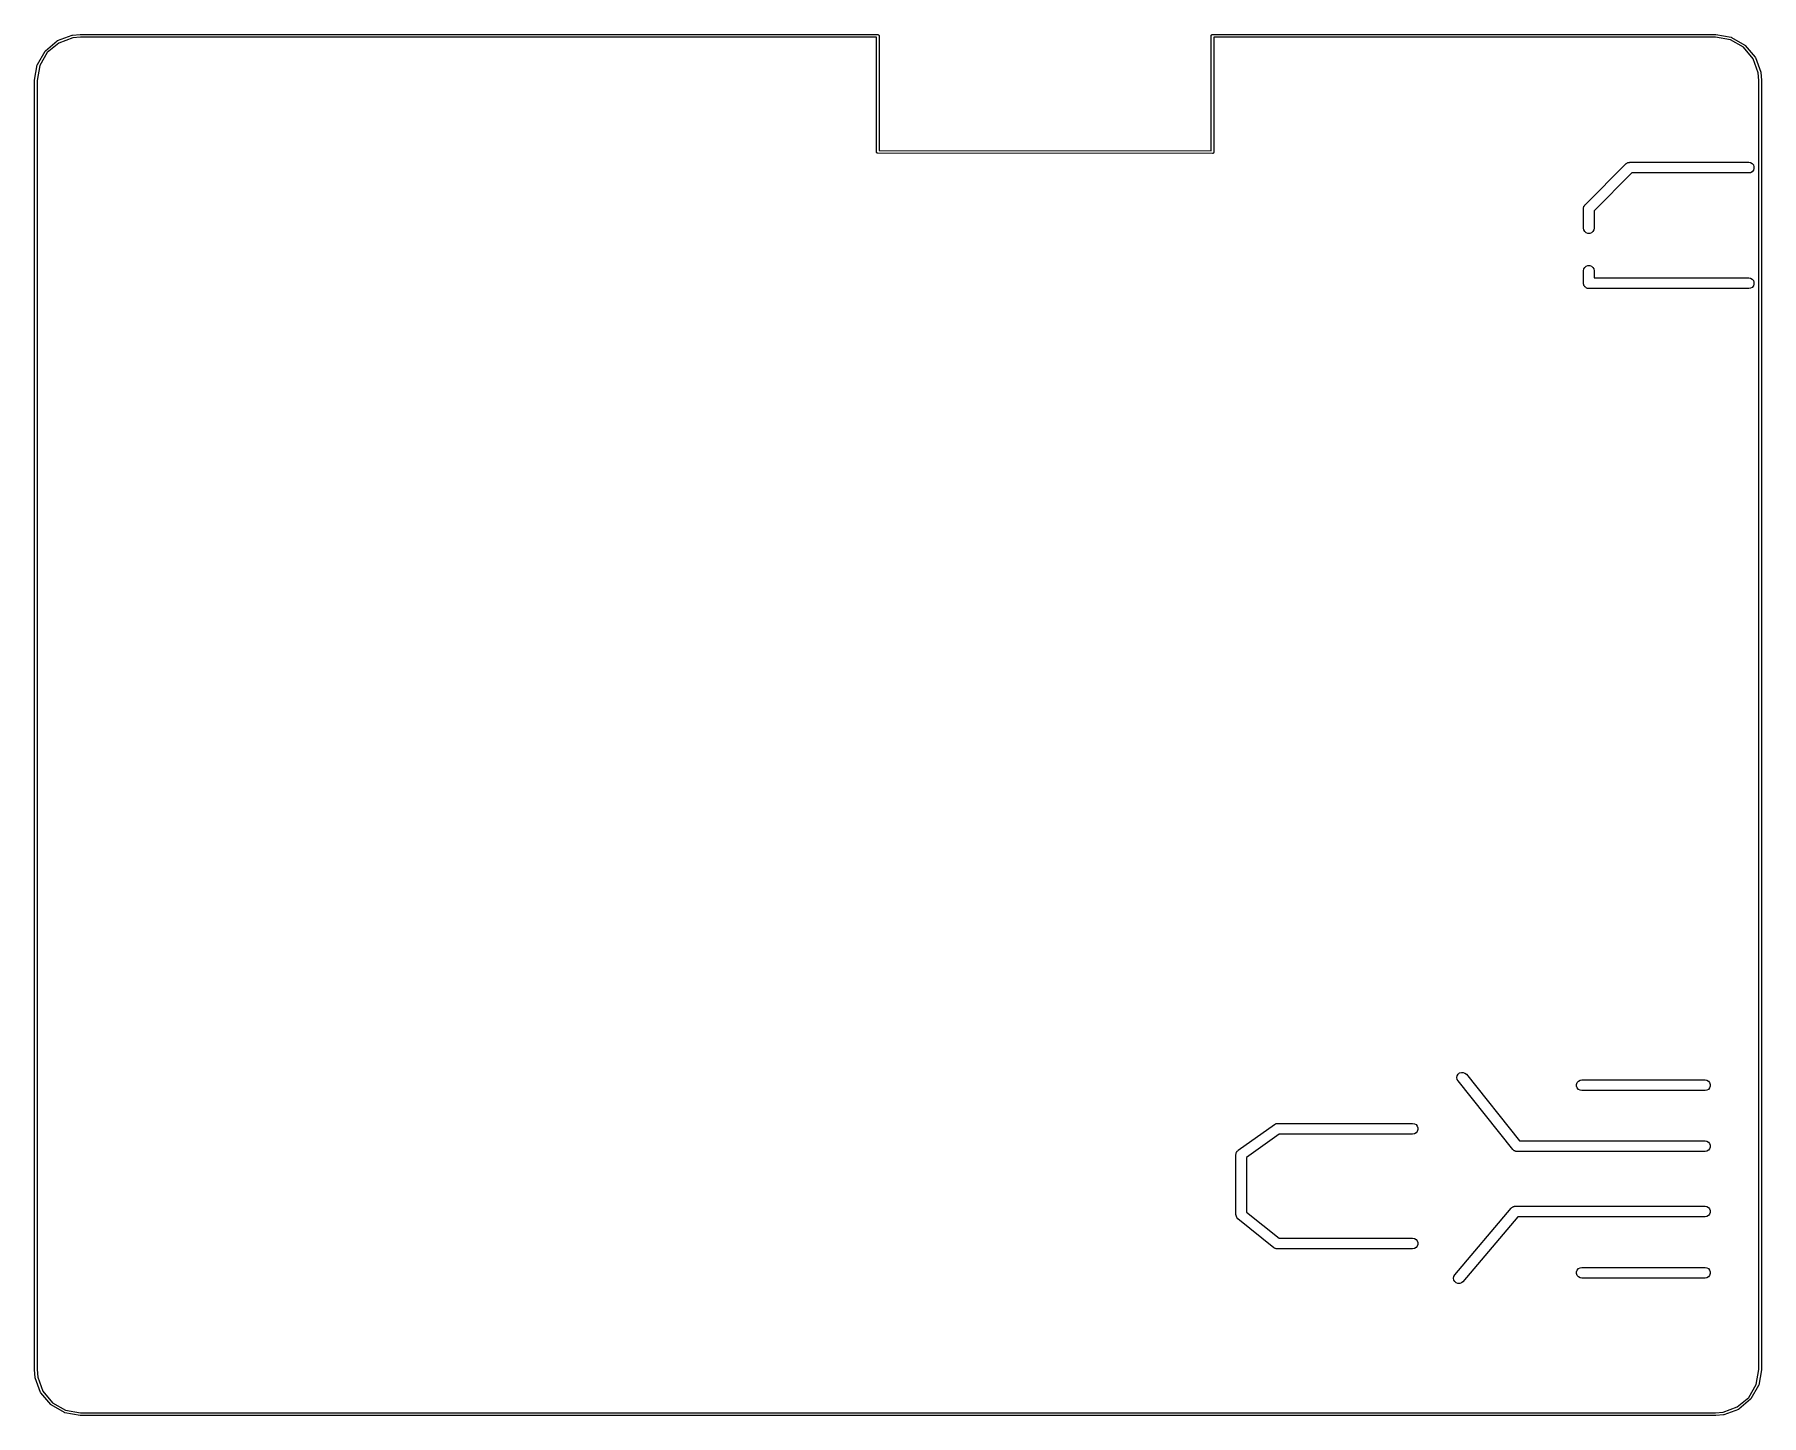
# Model space of a CAD drawing. Extents: x 141.9 to 239.1, y -138.1 to -60.4.
import ezdxf

# ---------------------------------------------------------------- set-up
doc = ezdxf.new("R2010")
doc.units = 0
doc.header["$MEASUREMENT"] = 0
doc.layers.add('BLACK', color=7, linetype='CONTINUOUS')

msp = doc.modelspace()

# ---------------------------------------------------------------- linework, layer by layer
at = {"layer": 'Black'}
for p, q in [((142.537, -61.3356), (143.202, -60.7775)), ((143.288, -60.9009), (142.643, -61.442)), ((143.202, -60.7775), (143.224, -60.7645)), ((143.224, -60.7645), (144.04, -60.4675)), ((144.082, -60.6118), (143.288, -60.9009)), ((144.04, -60.4675), (144.05, -60.4658)), ((144.05, -60.4658), (144.059, -60.4633)), ((144.059, -60.4633), (144.493, -60.4253)), ((144.503, -60.575), (144.082, -60.6118)), ((144.493, -60.4253), (144.497, -60.4256)), ((144.497, -60.4256), (144.5, -60.425)), ((144.5, -60.425), (189.36, -60.425)), ((189.285, -60.575), (144.503, -60.575)), ((189.285, -67.01), (189.285, -60.575)), ((189.36, -60.425), (189.366, -60.4261)), ((189.366, -60.4261), (189.373, -60.4261)), ((189.373, -60.4261), (189.379, -60.4284)), ((189.379, -60.4284), (189.386, -60.4295)), ((189.386, -60.4295), (189.391, -60.4328)), ((189.391, -60.4328), (189.397, -60.435)), ((189.397, -60.435), (189.403, -60.4393)), ((189.403, -60.4393), (189.408, -60.4425)), ((189.408, -60.4425), (189.412, -60.4476)), ((189.412, -60.4476), (189.417, -60.4518)), ((189.417, -60.4518), (189.421, -60.4575)), ((189.421, -60.4575), (189.425, -60.4625)), ((189.425, -60.4625), (189.427, -60.4687)), ((189.427, -60.4687), (189.43, -60.4743)), ((189.43, -60.4743), (189.432, -60.4808)), ((189.432, -60.4808), (189.434, -60.487)), ((189.434, -60.487), (189.434, -60.4935)), ((189.434, -60.4935), (189.435, -60.5)), ((189.435, -60.5), (189.435, -66.9451)), ((208.115, -60.5), (208.116, -60.4935)), ((208.115, -66.9649), (208.115, -60.5)), ((208.116, -60.487), (208.118, -60.4808)), ((208.116, -60.4935), (208.116, -60.487)), ((208.118, -60.4808), (208.12, -60.4743)), ((208.12, -60.4743), (208.123, -60.4687)), ((208.123, -60.4687), (208.125, -60.4625)), ((208.125, -60.4625), (208.129, -60.4575)), ((208.129, -60.4575), (208.133, -60.4518)), ((208.133, -60.4518), (208.138, -60.4476)), ((208.138, -60.4476), (208.142, -60.4425)), ((208.142, -60.4425), (208.147, -60.4393)), ((208.147, -60.4393), (208.153, -60.435)), ((208.153, -60.435), (208.159, -60.4328)), ((208.159, -60.4328), (208.164, -60.4295)), ((208.164, -60.4295), (208.171, -60.4284)), ((208.171, -60.4284), (208.177, -60.4261)), ((208.177, -60.4261), (208.184, -60.4261)), ((208.184, -60.4261), (208.19, -60.425)), ((208.19, -60.425), (236.5, -60.425)), ((236.493, -60.575), (208.265, -60.575)), ((208.265, -60.575), (208.265, -67.04)), ((237.329, -60.7223), (236.493, -60.575)), ((236.5, -60.425), (236.506, -60.4261)), ((236.506, -60.4261), (236.513, -60.4261)), ((236.513, -60.4261), (237.368, -60.5769)), ((238.058, -61.1432), (237.329, -60.7223)), ((237.368, -60.5769), (237.393, -60.5858)), ((237.393, -60.5858), (238.144, -61.0199)), ((238.599, -61.7881), (238.058, -61.1432)), ((238.144, -61.0199), (238.164, -61.0367)), ((238.164, -61.0367), (238.723, -61.7018)), ((141.926, -62.987), (142.077, -62.1319)), ((142.222, -62.171), (142.075, -63.0066)), ((142.077, -62.1319), (142.086, -62.1075)), ((142.086, -62.1075), (142.52, -61.3555)), ((142.643, -61.442), (142.222, -62.171)), ((142.52, -61.3555), (142.537, -61.3356)), ((238.888, -62.5823), (238.599, -61.7881)), ((238.723, -61.7018), (238.736, -61.7243)), ((238.736, -61.7243), (239.032, -62.5402)), ((141.925, -63), (141.926, -62.9935)), ((141.925, -135.5), (141.925, -63)), ((141.926, -62.9935), (141.926, -62.987)), ((142.075, -63.0066), (142.075, -135.497)), ((238.925, -63.0033), (238.888, -62.5823)), ((238.925, -135.493), (238.925, -63.0033)), ((239.032, -62.5402), (239.034, -62.5499)), ((239.034, -62.5499), (239.037, -62.5593)), ((239.037, -62.5593), (239.075, -62.9935)), ((239.075, -62.9935), (239.074, -62.9968)), ((239.074, -62.9968), (239.075, -63)), ((239.075, -63), (239.075, -135.5)), ((189.286, -67.0165), (189.285, -67.01)), ((189.286, -67.0329), (189.286, -67.0165)), ((189.295, -67.0574), (189.286, -67.0329)), ((189.435, -66.9451), (208.115, -66.9649)), ((189.312, -67.0774), (189.295, -67.0574)), ((189.334, -67.0904), (189.312, -67.0774)), ((189.36, -67.095), (189.334, -67.0904)), ((208.19, -67.115), (189.36, -67.095)), ((208.196, -67.1139), (208.19, -67.115)), ((208.203, -67.1139), (208.196, -67.1139)), ((208.209, -67.1116), (208.203, -67.1139)), ((208.216, -67.1105), (208.209, -67.1116)), ((208.221, -67.1072), (208.216, -67.1105)), ((208.227, -67.105), (208.221, -67.1072)), ((208.232, -67.1008), (208.227, -67.105)), ((208.238, -67.0975), (208.232, -67.1008)), ((208.242, -67.0925), (208.238, -67.0975)), ((208.247, -67.0882), (208.242, -67.0925)), ((208.251, -67.0826), (208.247, -67.0882)), ((208.255, -67.0776), (208.251, -67.0826)), ((208.257, -67.0714), (208.255, -67.0776)), ((208.26, -67.0657), (208.257, -67.0714)), ((208.262, -67.0592), (208.26, -67.0657)), ((208.264, -67.0531), (208.262, -67.0592)), ((208.265, -67.04), (208.264, -67.0465)), ((208.264, -67.0465), (208.264, -67.0531)), ((229.148, -69.9979), (231.448, -67.6979)), ((231.448, -67.6979), (231.459, -67.6903)), ((231.459, -67.6903), (231.467, -67.6802)), ((231.467, -67.6802), (231.501, -67.6606)), ((231.501, -67.6606), (231.533, -67.6381)), ((231.533, -67.6381), (231.546, -67.6347)), ((231.546, -67.6347), (231.557, -67.6281)), ((231.557, -67.6281), (231.596, -67.6213)), ((231.596, -67.6213), (231.634, -67.6111)), ((231.634, -67.6111), (231.647, -67.6123)), ((231.647, -67.6123), (231.66, -67.61)), ((231.66, -67.61), (238.36, -67.61)), ((238.36, -67.61), (238.463, -67.6281)), ((238.463, -67.6281), (238.553, -67.6802)), ((238.553, -67.6802), (238.62, -67.76)), ((238.62, -67.76), (238.655, -67.8579)), ((238.655, -67.9621), (238.62, -68.06)), ((238.655, -67.8579), (238.655, -67.9621)), ((231.784, -68.21), (229.66, -70.3343)), ((238.36, -68.21), (231.784, -68.21)), ((238.463, -68.1919), (238.36, -68.21)), ((238.553, -68.1398), (238.463, -68.1919)), ((238.62, -68.06), (238.553, -68.1398)), ((229.06, -70.21), (229.062, -70.197)), ((229.06, -71.31), (229.06, -70.21)), ((229.061, -70.1839), (229.071, -70.146)), ((229.062, -70.197), (229.061, -70.1839)), ((229.071, -70.146), (229.078, -70.1074)), ((229.078, -70.1074), (229.085, -70.096)), ((229.085, -70.096), (229.088, -70.0832)), ((229.088, -70.0832), (229.111, -70.0511)), ((229.111, -70.0511), (229.13, -70.0172)), ((229.13, -70.0172), (229.14, -70.0087)), ((229.14, -70.0087), (229.148, -69.9979)), ((229.66, -70.3343), (229.66, -71.31)), ((229.078, -71.4126), (229.06, -71.31)), ((229.13, -71.5028), (229.078, -71.4126)), ((229.21, -71.5698), (229.13, -71.5028)), ((229.308, -71.6054), (229.21, -71.5698)), ((229.412, -71.6054), (229.308, -71.6054)), ((229.51, -71.5698), (229.412, -71.6054)), ((229.59, -71.5028), (229.51, -71.5698)), ((229.642, -71.4126), (229.59, -71.5028)), ((229.66, -71.31), (229.642, -71.4126)), ((229.06, -73.71), (229.078, -73.6074)), ((229.06, -74.41), (229.06, -73.71)), ((229.078, -73.6074), (229.13, -73.5172)), ((229.13, -73.5172), (229.21, -73.4502)), ((229.21, -73.4502), (229.308, -73.4146)), ((229.308, -73.4146), (229.412, -73.4146)), ((229.412, -73.4146), (229.51, -73.4502)), ((229.51, -73.4502), (229.59, -73.5172)), ((229.59, -73.5172), (229.642, -73.6074)), ((229.642, -73.6074), (229.66, -73.71)), ((229.66, -73.71), (229.66, -74.11)), ((229.065, -74.4359), (229.06, -74.41)), ((229.065, -74.4621), (229.065, -74.4359)), ((229.074, -74.4868), (229.065, -74.4621)), ((229.078, -74.5126), (229.074, -74.4868)), ((229.091, -74.5353), (229.078, -74.5126)), ((229.1, -74.56), (229.091, -74.5353)), ((229.117, -74.5801), (229.1, -74.56)), ((229.13, -74.6028), (229.117, -74.5801)), ((229.15, -74.6197), (229.13, -74.6028)), ((229.167, -74.6398), (229.15, -74.6197)), ((229.19, -74.6529), (229.167, -74.6398)), ((229.21, -74.6698), (229.19, -74.6529)), ((229.235, -74.6788), (229.21, -74.6698)), ((229.257, -74.6919), (229.235, -74.6788)), ((229.283, -74.6965), (229.257, -74.6919)), ((229.308, -74.7054), (229.283, -74.6965)), ((229.334, -74.7054), (229.308, -74.7054)), ((229.36, -74.71), (229.334, -74.7054)), ((238.36, -74.71), (229.36, -74.71)), ((229.66, -74.11), (238.36, -74.11)), ((238.36, -74.11), (238.463, -74.1281)), ((238.463, -74.6919), (238.36, -74.71)), ((238.463, -74.1281), (238.553, -74.1802)), ((238.553, -74.6398), (238.463, -74.6919)), ((238.553, -74.1802), (238.62, -74.26)), ((238.62, -74.56), (238.553, -74.6398)), ((238.62, -74.26), (238.655, -74.3579)), ((238.655, -74.4621), (238.62, -74.56)), ((238.655, -74.3579), (238.655, -74.4621)), ((221.94, -119.073), (221.961, -118.971)), ((221.956, -119.176), (221.94, -119.073)), ((222.006, -119.267), (221.956, -119.176)), ((221.961, -118.971), (222.015, -118.882)), ((225.086, -123.117), (222.006, -119.267)), ((222.015, -118.882), (222.096, -118.817)), ((222.096, -118.817), (222.195, -118.783)), ((222.195, -118.783), (222.299, -118.786)), ((222.299, -118.786), (222.396, -118.824)), ((222.396, -118.824), (222.474, -118.893)), ((222.474, -118.893), (225.464, -122.63)), ((228.675, -119.458), (228.71, -119.36)), ((228.675, -119.562), (228.675, -119.458)), ((228.71, -119.36), (228.777, -119.28)), ((228.777, -119.28), (228.867, -119.228)), ((228.867, -119.228), (228.97, -119.21)), ((228.97, -119.21), (235.9, -119.21)), ((235.9, -119.21), (236.003, -119.228)), ((236.003, -119.228), (236.093, -119.28)), ((236.093, -119.28), (236.16, -119.36)), ((236.16, -119.36), (236.195, -119.458)), ((236.195, -119.458), (236.195, -119.562)), ((228.71, -119.66), (228.675, -119.562)), ((228.777, -119.74), (228.71, -119.66)), ((228.867, -119.792), (228.777, -119.74)), ((228.97, -119.81), (228.867, -119.792)), ((235.9, -119.81), (228.97, -119.81)), ((236.003, -119.792), (235.9, -119.81)), ((236.093, -119.74), (236.003, -119.792)), ((236.16, -119.66), (236.093, -119.74)), ((236.195, -119.562), (236.16, -119.66)), ((209.635, -123.166), (211.675, -121.706)), ((211.946, -122.25), (210.11, -123.564)), ((211.675, -121.706), (211.712, -121.688)), ((211.712, -121.688), (211.747, -121.668)), ((211.747, -121.668), (211.759, -121.666)), ((211.759, -121.666), (211.769, -121.661)), ((211.769, -121.661), (211.81, -121.657)), ((211.81, -121.657), (211.85, -121.65)), ((211.85, -121.65), (219.45, -121.65)), ((219.45, -122.25), (211.946, -122.25)), ((219.45, -121.65), (219.553, -121.668)), ((219.553, -122.232), (219.45, -122.25)), ((219.553, -121.668), (219.643, -121.72)), ((219.643, -122.18), (219.553, -122.232)), ((219.643, -121.72), (219.71, -121.8)), ((219.71, -122.1), (219.643, -122.18)), ((219.71, -121.8), (219.745, -121.898)), ((219.745, -122.002), (219.71, -122.1)), ((219.745, -121.898), (219.745, -122.002)), ((209.51, -123.41), (209.517, -123.373)), ((209.517, -123.373), (209.519, -123.335)), ((209.519, -123.335), (209.526, -123.322)), ((209.526, -123.322), (209.528, -123.307)), ((209.528, -123.307), (209.547, -123.275)), ((209.547, -123.275), (209.562, -123.24)), ((209.562, -123.24), (209.573, -123.23)), ((209.573, -123.23), (209.58, -123.217)), ((209.58, -123.217), (209.609, -123.193)), ((209.609, -123.193), (209.635, -123.166)), ((225.108, -123.137), (225.086, -123.117)), ((225.127, -123.16), (225.108, -123.137)), ((225.147, -123.171), (225.127, -123.16)), ((225.164, -123.186), (225.147, -123.171)), ((225.192, -123.197), (225.164, -123.186)), ((225.217, -123.212), (225.192, -123.197)), ((225.24, -123.216), (225.217, -123.212)), ((225.261, -123.224), (225.24, -123.216)), ((225.291, -123.225), (225.261, -123.224)), ((225.32, -123.23), (225.291, -123.225)), ((235.9, -123.23), (225.32, -123.23)), ((225.464, -122.63), (235.9, -122.63)), ((235.9, -122.63), (236.003, -122.648)), ((236.003, -123.212), (235.9, -123.23)), ((236.003, -122.648), (236.093, -122.7)), ((236.093, -123.16), (236.003, -123.212)), ((236.093, -122.7), (236.16, -122.78)), ((236.16, -123.08), (236.093, -123.16)), ((236.16, -122.78), (236.195, -122.878)), ((236.195, -122.982), (236.16, -123.08)), ((236.195, -122.878), (236.195, -122.982)), ((209.51, -126.75), (209.51, -123.41)), ((210.11, -123.564), (210.11, -126.637)), ((209.514, -126.775), (209.51, -126.75)), ((209.516, -126.838), (209.514, -126.775)), ((209.553, -126.935), (209.516, -126.838)), ((209.622, -127.013), (209.553, -126.935)), ((211.642, -128.643), (209.622, -127.013)), ((210.11, -126.637), (211.936, -128.11)), ((221.821, -130.166), (225.001, -126.416)), ((225.369, -126.91), (222.279, -130.554)), ((225.001, -126.416), (225.021, -126.4)), ((225.021, -126.4), (225.037, -126.38)), ((225.037, -126.38), (225.061, -126.367)), ((225.061, -126.367), (225.081, -126.349)), ((225.081, -126.349), (225.105, -126.341)), ((225.105, -126.341), (225.127, -126.328)), ((225.127, -126.328), (225.154, -126.323)), ((225.154, -126.323), (225.179, -126.314)), ((225.179, -126.314), (225.205, -126.314)), ((225.205, -126.314), (225.23, -126.31)), ((225.23, -126.31), (235.9, -126.31)), ((235.9, -126.91), (225.369, -126.91)), ((235.9, -126.31), (236.003, -126.328)), ((236.003, -126.892), (235.9, -126.91)), ((236.003, -126.328), (236.093, -126.38)), ((236.093, -126.84), (236.003, -126.892)), ((236.093, -126.38), (236.16, -126.46)), ((236.16, -126.76), (236.093, -126.84)), ((236.16, -126.46), (236.195, -126.558)), ((236.195, -126.662), (236.16, -126.76)), ((236.195, -126.558), (236.195, -126.662)), ((211.936, -128.11), (219.45, -128.11)), ((219.45, -128.11), (219.553, -128.128)), ((219.553, -128.128), (219.643, -128.18)), ((219.643, -128.18), (219.71, -128.26)), ((211.685, -128.667), (211.642, -128.643)), ((211.727, -128.692), (211.685, -128.667)), ((211.73, -128.692), (211.727, -128.692)), ((211.733, -128.694), (211.73, -128.692)), ((211.781, -128.701), (211.733, -128.694)), ((211.83, -128.71), (211.781, -128.701)), ((219.45, -128.71), (211.83, -128.71)), ((219.553, -128.692), (219.45, -128.71)), ((219.643, -128.64), (219.553, -128.692)), ((219.71, -128.56), (219.643, -128.64)), ((219.71, -128.26), (219.745, -128.358)), ((219.745, -128.462), (219.71, -128.56)), ((219.745, -128.358), (219.745, -128.462)), ((221.769, -130.256), (221.821, -130.166)), ((228.675, -129.998), (228.71, -129.9)), ((228.675, -130.102), (228.675, -129.998)), ((228.71, -130.2), (228.675, -130.102)), ((228.71, -129.9), (228.777, -129.82)), ((228.777, -129.82), (228.867, -129.768)), ((228.867, -129.768), (228.97, -129.75)), ((228.97, -129.75), (235.9, -129.75)), ((235.9, -129.75), (236.003, -129.768)), ((236.003, -129.768), (236.093, -129.82)), ((236.093, -129.82), (236.16, -129.9)), ((236.16, -129.9), (236.195, -129.998)), ((236.195, -130.102), (236.16, -130.2)), ((236.195, -129.998), (236.195, -130.102)), ((221.75, -130.358), (221.769, -130.256)), ((221.768, -130.461), (221.75, -130.358)), ((221.819, -130.552), (221.768, -130.461)), ((221.899, -130.619), (221.819, -130.552)), ((221.996, -130.655), (221.899, -130.619)), ((222.101, -130.656), (221.996, -130.655)), ((222.199, -130.621), (222.101, -130.656)), ((222.279, -130.554), (222.199, -130.621)), ((228.777, -130.28), (228.71, -130.2)), ((228.867, -130.332), (228.777, -130.28)), ((228.97, -130.35), (228.867, -130.332)), ((235.9, -130.35), (228.97, -130.35)), ((236.003, -130.332), (235.9, -130.35)), ((236.093, -130.28), (236.003, -130.332)), ((236.16, -130.2), (236.093, -130.28)), ((141.926, -135.503), (141.925, -135.5)), ((141.925, -135.507), (141.926, -135.503)), ((141.963, -135.941), (141.925, -135.507)), ((141.966, -135.95), (141.963, -135.941)), ((141.968, -135.96), (141.966, -135.95)), ((142.264, -136.776), (141.968, -135.96)), ((142.075, -135.497), (142.112, -135.918)), ((142.112, -135.918), (142.401, -136.712)), ((238.778, -136.329), (238.925, -135.493)), ((239.074, -135.513), (238.923, -136.368)), ((239.075, -135.5), (239.074, -135.506)), ((239.074, -135.506), (239.074, -135.513)), ((142.277, -136.798), (142.264, -136.776)), ((142.836, -137.463), (142.277, -136.798)), ((142.401, -136.712), (142.942, -137.357)), ((238.357, -137.058), (238.778, -136.329)), ((238.914, -136.393), (238.48, -137.144)), ((238.923, -136.368), (238.914, -136.393)), ((142.856, -137.48), (142.836, -137.463)), ((142.836, -137.463), (142.836, -137.463)), ((143.607, -137.914), (142.856, -137.48)), ((142.942, -137.357), (143.671, -137.778)), ((143.632, -137.923), (143.607, -137.914)), ((144.487, -138.074), (143.632, -137.923)), ((143.671, -137.778), (144.507, -137.925)), ((144.507, -137.925), (236.497, -137.925)), ((236.497, -137.925), (236.918, -137.888)), ((236.918, -137.888), (237.712, -137.599)), ((237.776, -137.736), (236.96, -138.032)), ((237.712, -137.599), (238.357, -137.058)), ((237.798, -137.723), (237.776, -137.736)), ((238.463, -137.164), (237.798, -137.723)), ((238.48, -137.144), (238.463, -137.164)), ((238.463, -137.164), (238.463, -137.164)), ((144.494, -138.074), (144.487, -138.074)), ((144.5, -138.075), (144.494, -138.074)), ((236.5, -138.075), (144.5, -138.075)), ((236.503, -138.074), (236.5, -138.075)), ((236.507, -138.075), (236.503, -138.074)), ((236.941, -138.037), (236.507, -138.075)), ((236.95, -138.034), (236.941, -138.037)), ((236.96, -138.032), (236.95, -138.034))]:
    msp.add_line(p, q, dxfattribs=at)

doc.saveas('drawing.dxf')
